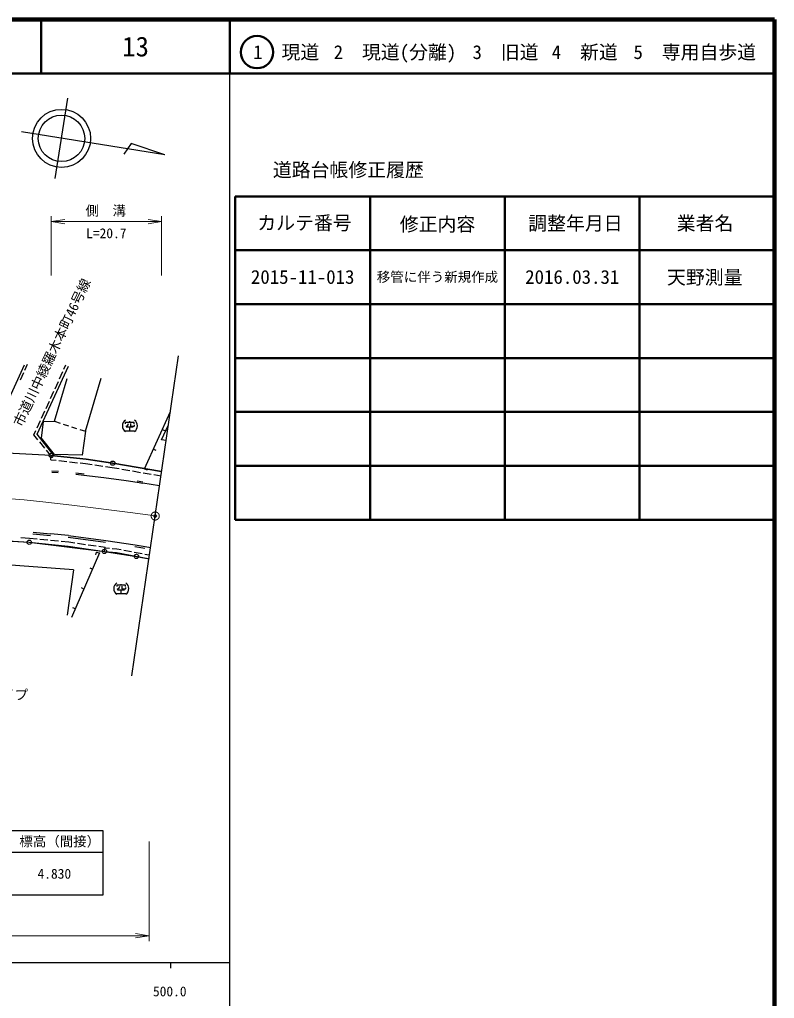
# Model space of a CAD drawing. Units: millimetres at full size, sheet at 1:1000; details may follow other scales. Extents: x 40000 to 680000, y 20000 to 380000.
# Drawn here: x 539988 to 680000, y 198357 to 380000 of the extents above; entities that cross this region are included whole.
import ezdxf
from ezdxf.enums import TextEntityAlignment as Align

# ---------------------------------------------------------------- set-up
doc = ezdxf.new("R2010")
doc.units = ezdxf.units.MM
doc.header["$LTSCALE"] = 1000
doc.header["$PDMODE"] = 32
doc.header["$PDSIZE"] = 500
doc.linetypes.add('CHAIN', pattern=[18.5, 12, -1.5, 3.5, -1.5])
for name, color, linetype, lineweight in [('M-BGD', 7, 'Continuous', 25), ('M-BMK', 2, 'CHAIN', 13), ('M-BMK-HTXT', 7, 'Continuous', 13), ('M-BMK-OTRS', 5, 'Continuous', 25), ('M-BMK-ROW', 30, 'Continuous', 25), ('M-BMK-SRVR', 3, 'Continuous', 25), ('M-STR-HTXT', 7, 'Continuous', 13), ('M-STR-STRC', 7, 'Continuous', 25), ('M-TTL', 2, 'Continuous', 140), ('M-TTL-BAND', 7, 'Continuous', 25), ('M-TTL-FRAM', 2, 'Continuous', 50), ('M-TTL-LINE', 7, 'Continuous', 50)]:
    doc.layers.add(name, color=color, linetype=linetype, lineweight=lineweight)
doc.layers.add('M-OTRS', color=6, linetype='Continuous')
doc.layers.add('M-TTL-TXT', color=7, linetype='Continuous')
doc.styles.add('ＭＳ ゴシック', font='')
doc.styles.get('ＭＳ ゴシック').set_extended_font_data('MS Gothic')

# ---------------------------------------------------------------- blocks, each defined once
blk = doc.blocks.new('open_arrow')
at = {"color": 0, "linetype": 'Continuous', "lineweight": -2}
blk.add_lwpolyline([(7.5, 1.25), (0, 0), (7.5, -1.25)], dxfattribs=at)

msp = doc.modelspace()

# ---------------------------------------------------------------- linework, layer by layer
at = {"layer": 'M-BGD'}
for p, q in [((534701, 302370), (540921, 315935)), ((540127, 313124), (540752, 314488)), ((540960, 314942), (541470, 316054)), ((543238, 303035), (549046, 315703)), ((547393, 313306), (548018, 314670)), ((548226, 315124), (548590, 315919)), ((546492, 305458), (548843, 313416)), ((546559, 311488), (547184, 312852)), ((552184, 303615), (555100, 313485)), ((545726, 309670), (546351, 311034)), ((544892, 307852), (545517, 309216)), ((544059, 306034), (544684, 307398)), ((563168, 296663), (567957, 307260)), ((543225, 304216), (543850, 305579)), ((544065, 302314), (544403, 305421)), ((544403, 305421), (546492, 305458)), ((546492, 305458), (547530, 305122)), ((559601, 305230), (559601, 304990)), ((561242, 305230), (559601, 305230)), ((560419, 305230), (560419, 305460)), ((561242, 304993), (561242, 305230)), ((542653, 302967), (543017, 303761)), ((548101, 304937), (549053, 304629)), ((549623, 304444), (550575, 304136)), ((551146, 303951), (552184, 303615)), ((552184, 303615), (551604, 299160)), ((559536, 303700), (561299, 303700)), ((559714, 304521), (559836, 304580)), ((561066, 304345), (559774, 304345)), ((559836, 304580), (560070, 304755)), ((560070, 304755), (560182, 305049)), ((560419, 303700), (560419, 304345)), ((560537, 305049), (560537, 304642)), ((560537, 304642), (560599, 304580)), ((560599, 304580), (561239, 304580)), ((561239, 304580), (561301, 304639)), ((561301, 304639), (561301, 304812)), ((566335, 302015), (567602, 304820)), ((566462, 303953), (566918, 303747)), ((543402, 302031), (542653, 302967)), ((546417, 299063), (543238, 303035)), ((544652, 300469), (543714, 301640)), ((546491, 299296), (544065, 302314)), ((567175, 301874), (566335, 302015)), ((545713, 299143), (544964, 300079)), ((564815, 300308), (565271, 300102)), ((545774, 298331), (545863, 299126)), ((545774, 298331), (546755, 298220)), ((545863, 299126), (552310, 298399)), ((551604, 299160), (546491, 299296)), ((547252, 298164), (548742, 297996)), ((549239, 297940), (550730, 297772)), ((552310, 298399), (557253, 297689)), ((545996, 296267), (547184, 296204)), ((551227, 297716), (552208, 297605)), ((552208, 297605), (553436, 297429)), ((553931, 297358), (555416, 297144)), ((555911, 297073), (557140, 296897)), ((557140, 296897), (558480, 296664)), ((557276, 297685), (566339, 296113)), ((558972, 296579), (560450, 296323)), ((560943, 296237), (562421, 295981)), ((563168, 296663), (563623, 296457)), ((550451, 295863), (551939, 295699)), ((561816, 294427), (562863, 294246)), ((562913, 295895), (564391, 295639)), ((564884, 295554), (566224, 295321)), ((532128, 283603), (541776, 282998)), ((540242, 283896), (541841, 283795)), ((541841, 283795), (543233, 283657)), ((542473, 284590), (545718, 284289)), ((543730, 283607), (545223, 283459)), ((545721, 283409), (547213, 283260)), ((548993, 283951), (555929, 283009)), ((541776, 282998), (549006, 282278)), ((547711, 283211), (549103, 283072)), ((549006, 282278), (555727, 281306)), ((549103, 283072), (550245, 282907)), ((550740, 282836), (552225, 282621)), ((552720, 282549), (554204, 282335)), ((554699, 282263), (555841, 282098)), ((555727, 281306), (555841, 282098)), ((555827, 282000), (556689, 281913)), ((557186, 281863), (558048, 281777)), ((558048, 281777), (558805, 281635)), ((561387, 282208), (563212, 281902)), ((550017, 277918), (519125, 280213)), ((554163, 281160), (554084, 280667)), ((555727, 281306), (557949, 281083)), ((557949, 281083), (563848, 279982)), ((559297, 281544), (560771, 281268)), ((561263, 281177), (562737, 280901)), ((563229, 280810), (563986, 280668)), ((563848, 279982), (563994, 279950)), ((563986, 280668), (564095, 280645)), ((550017, 277918), (548829, 269451)), ((553512, 277999), (553053, 278197)), ((551929, 274325), (551470, 274523)), ((558003, 275025), (558003, 274785)), ((559644, 275025), (558003, 275025)), ((558117, 274315), (558238, 274374)), ((558238, 274374), (558473, 274550)), ((558473, 274550), (558584, 274844)), ((558821, 275025), (558821, 275254)), ((558940, 274844), (558940, 274436)), ((558940, 274436), (559002, 274374)), ((559002, 274374), (559642, 274374)), ((559642, 274374), (559704, 274434)), ((559644, 274787), (559644, 275025)), ((559704, 274434), (559704, 274607)), ((557939, 273495), (559701, 273495)), ((559469, 274140), (558176, 274140)), ((558821, 273495), (558821, 274140)), ((550347, 270652), (549887, 270850))]:
    msp.add_line(p, q, dxfattribs=at)
msp.add_lwpolyline([(554163, 281160), (554828, 281054), (549646, 269026)], dxfattribs=at)
for centre, start, end in [((560314, 304610), 123.85503, 236.14497), ((560585, 304610), 303.85503, 56.14497), ((558716, 274405), 123.85503, 236.14497), ((558987, 274405), 303.85503, 56.14497)]:
    msp.add_arc(centre, 1264, start, end, dxfattribs=at)
at = {"layer": 'M-BMK'}
for p, q in [((535497, 291293), (540807, 290891)), ((540807, 290891), (544834, 290437)), ((544834, 290437), (549670, 289872)), ((549670, 289872), (561022, 288480)), ((561022, 288480), (565145, 287882))]:
    msp.add_line(p, q, dxfattribs=at)
msp.add_circle((565145, 287882), 750, dxfattribs=at)
at = {"layer": 'M-BMK-OTRS'}
for p, q in [((565145, 287882), (569453, 317571)), ((560837, 258193), (565145, 287882))]:
    msp.add_line(p, q, dxfattribs=at)
at = {"layer": 'M-BMK-ROW'}
for points in [[(566339, 296113), (557276, 297685), (552310, 298399), (545863, 299126), (530479, 299894), (529340, 300001), (492385, 299588), (440084, 299109), (425836, 299040), (403203, 299027), (383077, 298882), (365726, 298779), (342977, 298645), (294726, 298160), (263435, 297733), (240914, 297587), (204405, 297283), (194855, 297205), (174860, 297081), (151341, 296843), (128189, 296587), (99732, 296467)], [(298586, 281973), (353714, 282475), (371259, 282641), (424805, 283067), (430955, 283125), (439493, 283167), (470693, 283350), (502730, 283629), (517143, 283696), (532128, 283603), (541776, 282998), (555727, 281306), (561653, 280392), (563994, 279950)]]:
    msp.add_lwpolyline(points, dxfattribs=at)
for centre in [(545863, 299126), (557276, 297685), (541776, 282998), (555727, 281306), (561653, 280392)]:
    msp.add_circle(centre, 400, dxfattribs=at)
at = {"layer": 'M-BMK-SRVR'}
for p, q in [((546584, 350506), (548965, 365400)), ((566923, 354891), (540327, 359144)), ((560710, 356976), (559306, 355018)), ((566923, 354891), (560710, 356976)), ((537436, 229494), (555436, 229494)), ((555436, 229494), (555436, 225494)), ((537436, 225494), (555436, 225494)), ((555436, 225494), (555436, 217494)), ((555436, 217494), (537436, 217494))]:
    msp.add_line(p, q, dxfattribs=at)
for radius in [5387, 4309]:
    msp.add_circle((547774, 357953), radius, dxfattribs=at)
at = {"layer": 'M-OTRS'}
msp.add_point((565145, 287882), dxfattribs=at)
at = {"layer": 'M-STR-HTXT'}
for p, q in [((545863, 332500), (545863, 343500)), ((566339, 332500), (566339, 343500)), ((545863, 342500), (566339, 342500)), ((563994, 227500), (563994, 209000)), ((65465, 210000), (563994, 210000))]:
    msp.add_line(p, q, dxfattribs=at)
at = {"layer": 'M-STR-STRC'}
for p, q in [((545983, 296018), (547171, 295954)), ((550424, 295614), (551912, 295451)), ((551912, 295451), (555643, 295021)), ((555643, 295021), (559769, 294491)), ((559769, 294491), (561774, 294181)), ((561774, 294181), (562821, 294000)), ((565954, 293457), (562821, 294000)), ((542501, 284889), (545746, 284588)), ((549034, 284248), (545746, 284588)), ((549034, 284248), (555970, 283307)), ((555970, 283307), (561437, 282503)), ((561437, 282503), (563261, 282198)), ((563261, 282198), (564294, 282023))]:
    msp.add_line(p, q, dxfattribs=at)
at = {"layer": 'M-TTL'}
for p, q in [((680000, 380000), (40000, 380000)), ((680000, 20000), (680000, 380000))]:
    msp.add_line(p, q, dxfattribs=at)
at = {"layer": 'M-TTL-BAND'}
for p, q in [((579000, 20000), (579000, 370000)), ((40000, 205000), (579000, 205000)), ((568000, 205000), (568000, 204000))]:
    msp.add_line(p, q, dxfattribs=at)
at = {"layer": 'M-TTL-FRAM'}
for p, q in [((580000, 347197), (580000, 287197)), ((580000, 347197), (680000, 347197)), ((580000, 287197), (680000, 287197))]:
    msp.add_line(p, q, dxfattribs=at)
at = {"layer": 'M-TTL-LINE'}
for p, q in [((543997, 380000), (543997, 370000)), ((579000, 380000), (579000, 370000)), ((40000, 370000), (680000, 370000)), ((605000, 347197), (605000, 287197)), ((630000, 347197), (630000, 287197)), ((655000, 347197), (655000, 287197)), ((580000, 337197), (680000, 337197)), ((580000, 327197), (680000, 327197)), ((580000, 317197), (680000, 317197)), ((580000, 307197), (680000, 307197)), ((580000, 297197), (680000, 297197))]:
    msp.add_line(p, q, dxfattribs=at)
msp.add_circle((584031, 373958), 3000, dxfattribs=at)

# ---------------------------------------------------------------- block references
at = {"layer": 'M-STR-HTXT', "xscale": 333, "yscale": 333}
msp.add_blockref('open_arrow', (545863, 342500), dxfattribs=at)
at = {"layer": 'M-STR-HTXT', "xscale": 333, "yscale": 333, "rotation": 180}
for p in [(566339, 342500), (563994, 210000)]:
    msp.add_blockref('open_arrow', p, dxfattribs=at)

# ---------------------------------------------------------------- texts
at = {"layer": 'M-BMK-HTXT', "style": 'ＭＳ ゴシック'}
msp.add_text('市道川中綾羅木本町46号線', height=1833, rotation=64.645, dxfattribs=at).set_placement((545988, 318234), align=Align.MIDDLE_CENTER)
at = {"layer": 'M-BMK-SRVR', "style": 'ＭＳ ゴシック'}
for s, p in [('標高（間接）', (547436, 227494)), ('4.830', (546436, 221494))]:
    msp.add_text(s, height=1833, dxfattribs=at).set_placement(p, align=Align.MIDDLE_CENTER)
at = {"layer": 'M-STR-HTXT', "style": 'ＭＳ ゴシック'}
for s, p in [('側\u3000溝', (555979, 344549)), ('ガードパイプ', (534090, 254716))]:
    msp.add_text(s, height=1833, dxfattribs=at).set_placement(p, align=Align.MIDDLE_CENTER)
msp.add_text('L=20.7', height=1833, dxfattribs=at).set_placement((556077, 338884), align=Align.BOTTOM_CENTER)
at = {"layer": 'M-TTL-BAND', "style": 'ＭＳ ゴシック'}
msp.add_text('500.0', height=1833, dxfattribs=at).set_placement((567844, 198195), align=Align.BOTTOM_CENTER)
at = {"layer": 'M-TTL-TXT', "style": 'ＭＳ ゴシック'}
for s, height, p in [('13', 3666, (561497, 375000)), ('1\u3000現道', 2566, (589448, 373958)), ('2\u3000現道(分離)', 2566, (609619, 373958)), ('3\u3000旧道', 2566, (630121, 373958)), ('4\u3000新道', 2566, (644824, 373958)), ('5\u3000専用自歩道', 2566, (665228, 373958)), ('道路台帳修正履歴', 2566, (600968, 352113)), ('カルテ番号', 2566, (592839, 342277)), ('修正内容', 2566, (617509, 342023)), ('調整年月日', 2566, (643089, 342197)), ('業者名', 2566, (667134, 342197)), ('2015-11-013', 2566, (592500, 332245)), ('移管に伴う新規作成', 1833, (617500, 332245)), ('2016.03.31', 2566, (642500, 332245)), ('天野測量', 2566, (667077, 332189))]:
    msp.add_text(s, height=height, dxfattribs=at).set_placement(p, align=Align.MIDDLE_CENTER)

doc.saveas('drawing.dxf')
